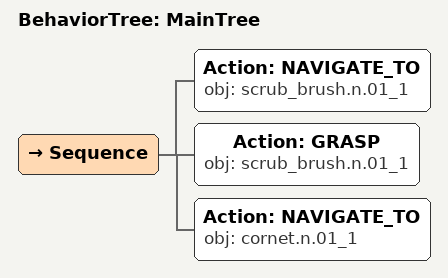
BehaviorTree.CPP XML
<root main_tree_to_execute="MainTree">
  <BehaviorTree ID="MainTree">
    <Sequence>
      <Action ID="NAVIGATE_TO" obj="scrub_brush.n.01_1"/>
      <Action ID="GRASP" obj="scrub_brush.n.01_1"/>
      <Action ID="NAVIGATE_TO" obj="cornet.n.01_1"/>
    </Sequence>
  </BehaviorTree>
</root>
